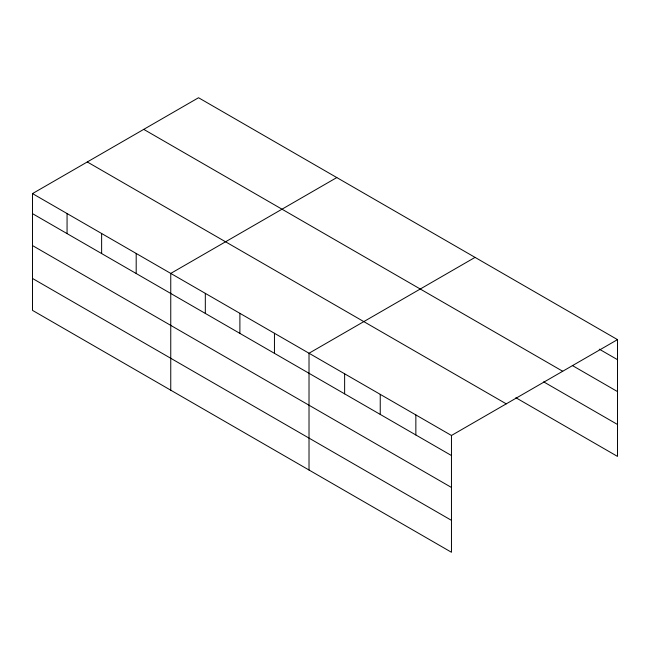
<?xml version="1.0" encoding="UTF-8"?>
<svg xmlns="http://www.w3.org/2000/svg" width="650" height="650" viewBox="0 0 650 650"><rect width="100%" height="100%" fill="white"/><g stroke="black" fill="none" stroke-linecap="round" stroke-linejoin="round"><path stroke-width="0.97" d="M451.466 487.459L451.466 435.484L32.5 193.594L32.5 310.375L451.466 552.264L451.466 487.459L32.5 245.57M515.872 397.727L617.5 456.406L617.5 339.625L198.534 97.736L32.5 193.594M336.798 177.564L170.755 273.423L170.755 390.195M475.052 257.384L309.018 353.243L309.018 470.023M451.466 435.484L617.5 339.625M599.259 349.148L617.5 359.678M572.333 365.519L617.5 391.592M143.748 129.374L562.705 371.256M543.668 381.859L617.5 424.483M87.295 161.964L506.253 403.853M32.5 213.647L451.466 455.536M32.5 278.46L451.466 520.341M415.854 414.928L415.854 434.972M380.242 394.363L380.242 414.416M344.63 373.807L344.63 393.851M274.454 333.287L274.454 353.34M239.891 313.332L239.891 333.385M205.319 293.377L205.319 313.43M136.191 253.467L136.191 273.52M101.627 233.512L101.627 253.557M67.064 213.557L67.064 233.602"/></g></svg>
